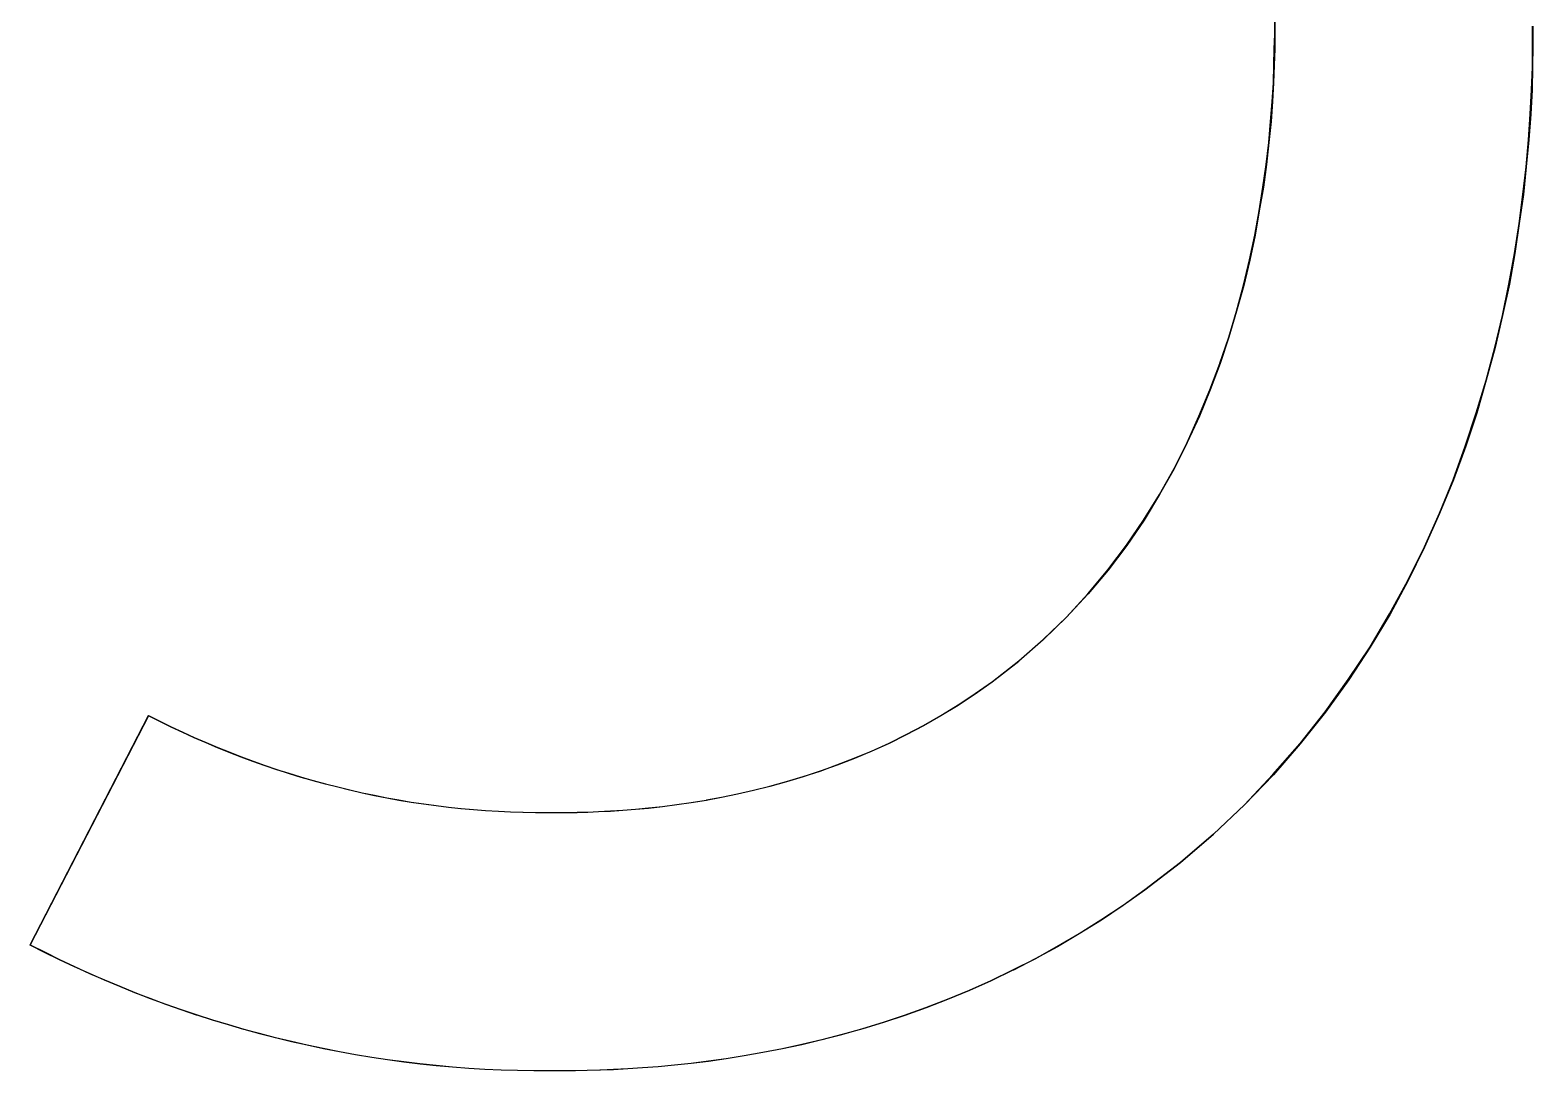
# Model space of a CAD drawing. Extents: x 22 to 393, y -205 to -25.
# Drawn here: x 355 to 358.312, y -47.778 to -45.485 of the extents above; entities that cross this region are included whole.
import ezdxf

# ---------------------------------------------------------------- set-up
doc = ezdxf.new("R2010")
doc.units = 0
doc.layers.add('BLACK', color=7, linetype='CONTINUOUS')

msp = doc.modelspace()

# ---------------------------------------------------------------- linework, layer by layer
at = {"layer": 'BLACK', "linetype": 'CONTINUOUS'}
for p, q in [((357.743, -45.4935), (357.743, -45.4641)), ((357.743, -45.4641), (357.743, -45.4935)), ((357.742, -45.5262), (357.743, -45.4935)), ((357.743, -45.4935), (357.743, -45.4935)), ((357.743, -45.4935), (357.743, -45.4935)), ((357.743, -45.4935), (357.743, -45.5262)), ((358.311, -45.5192), (358.311, -45.4757)), ((358.312, -45.4757), (358.312, -45.5192)), ((357.741, -45.5619), (357.742, -45.5262)), ((357.742, -45.5262), (357.742, -45.5262)), ((357.743, -45.5262), (357.742, -45.562)), ((357.743, -45.5262), (357.743, -45.5262)), ((358.312, -45.5192), (358.311, -45.5662)), ((358.311, -45.5662), (358.311, -45.5192)), ((358.311, -45.5192), (358.311, -45.5192)), ((358.312, -45.5192), (358.312, -45.5192)), ((357.74, -45.6007), (357.741, -45.562)), ((357.742, -45.562), (357.74, -45.6007)), ((357.741, -45.562), (357.741, -45.5619)), ((357.742, -45.562), (357.742, -45.562)), ((358.309, -45.6166), (358.311, -45.5662)), ((358.311, -45.5662), (358.31, -45.6166)), ((358.311, -45.5662), (358.311, -45.5662)), ((358.311, -45.5662), (358.311, -45.5662)), ((357.737, -45.6421), (357.74, -45.6007)), ((357.74, -45.6007), (357.738, -45.6421)), ((357.74, -45.6007), (357.74, -45.6007)), ((357.74, -45.6007), (357.74, -45.6007)), ((357.74, -45.6007), (357.74, -45.6007)), ((358.306, -45.6701), (358.309, -45.6166)), ((358.31, -45.6166), (358.307, -45.6701)), ((358.309, -45.6166), (358.309, -45.6166)), ((358.31, -45.6166), (358.31, -45.6166)), ((357.734, -45.6861), (357.737, -45.6421)), ((357.738, -45.6422), (357.735, -45.6861)), ((357.737, -45.6421), (357.737, -45.6421)), ((357.737, -45.6421), (357.737, -45.6421)), ((357.738, -45.6421), (357.738, -45.6422)), ((358.302, -45.7265), (358.306, -45.6701)), ((358.307, -45.6701), (358.303, -45.7265)), ((358.306, -45.6701), (358.306, -45.6701)), ((358.307, -45.6701), (358.307, -45.6701)), ((358.307, -45.6701), (358.307, -45.6701)), ((357.73, -45.7323), (357.734, -45.6861)), ((357.735, -45.6861), (357.73, -45.7324)), ((357.734, -45.6861), (357.734, -45.6861)), ((357.735, -45.6861), (357.735, -45.6861)), ((357.724, -45.7807), (357.73, -45.7323)), ((357.73, -45.7324), (357.725, -45.7807)), ((357.73, -45.7323), (357.73, -45.7323)), ((357.73, -45.7324), (357.73, -45.7324)), ((357.73, -45.7324), (357.73, -45.7324)), ((358.303, -45.7265), (358.297, -45.7856)), ((358.297, -45.7856), (358.302, -45.7265)), ((358.302, -45.7265), (358.302, -45.7265)), ((358.302, -45.7265), (358.302, -45.7265)), ((358.303, -45.7265), (358.303, -45.7265)), ((357.717, -45.8309), (357.724, -45.7807)), ((357.725, -45.7808), (357.718, -45.831)), ((357.724, -45.7807), (357.724, -45.7807)), ((357.725, -45.7807), (357.725, -45.7808)), ((357.725, -45.7808), (357.725, -45.7808)), ((358.29, -45.8471), (358.297, -45.7856)), ((358.297, -45.7856), (358.291, -45.8472)), ((358.297, -45.7856), (358.297, -45.7856)), ((358.297, -45.7856), (358.297, -45.7856)), ((358.297, -45.7856), (358.297, -45.7856)), ((357.709, -45.8829), (357.717, -45.8309)), ((357.718, -45.831), (357.709, -45.883)), ((357.717, -45.8309), (357.717, -45.8309)), ((357.717, -45.8309), (357.717, -45.8309)), ((357.718, -45.831), (357.718, -45.831)), ((357.718, -45.831), (357.718, -45.831)), ((358.282, -45.9108), (358.29, -45.8471)), ((358.291, -45.8472), (358.282, -45.9109)), ((358.29, -45.8471), (358.29, -45.8471)), ((358.291, -45.8472), (358.291, -45.8472)), ((358.291, -45.8472), (358.291, -45.8472)), ((357.699, -45.9363), (357.709, -45.8829)), ((357.709, -45.883), (357.7, -45.9365)), ((357.709, -45.8829), (357.709, -45.8829)), ((357.709, -45.883), (357.709, -45.883)), ((357.709, -45.883), (357.709, -45.883)), ((357.687, -45.9911), (357.699, -45.9363)), ((357.7, -45.9365), (357.688, -45.9912)), ((357.699, -45.9363), (357.699, -45.9363)), ((357.7, -45.9365), (357.7, -45.9365)), ((358.271, -45.9766), (358.282, -45.9108)), ((358.282, -45.9109), (358.272, -45.9767)), ((358.282, -45.9108), (358.282, -45.9108)), ((358.282, -45.9108), (358.282, -45.9108)), ((358.282, -45.9109), (358.282, -45.9109)), ((358.282, -45.9109), (358.282, -45.9109)), ((357.674, -46.0469), (357.687, -45.9911)), ((357.688, -45.9912), (357.675, -46.047)), ((357.687, -45.9911), (357.687, -45.9911)), ((357.687, -45.9911), (357.687, -45.9911)), ((357.688, -45.9912), (357.688, -45.9912)), ((358.259, -46.0442), (358.271, -45.9766)), ((358.272, -45.9767), (358.26, -46.0443)), ((358.271, -45.9766), (358.271, -45.9766)), ((358.272, -45.9767), (358.272, -45.9767)), ((358.272, -45.9767), (358.272, -45.9767)), ((357.659, -46.1036), (357.674, -46.0469)), ((357.675, -46.047), (357.659, -46.1037)), ((357.674, -46.0469), (357.674, -46.0469)), ((357.675, -46.047), (357.675, -46.047)), ((357.675, -46.047), (357.675, -46.047)), ((358.245, -46.1134), (358.259, -46.0442)), ((358.26, -46.0443), (358.245, -46.1135)), ((358.259, -46.0442), (358.259, -46.0442)), ((358.259, -46.0442), (358.259, -46.0442)), ((358.26, -46.0443), (358.26, -46.0443)), ((357.642, -46.1609), (357.659, -46.1036)), ((357.659, -46.1037), (357.642, -46.1611)), ((357.659, -46.1037), (357.659, -46.1037)), ((357.659, -46.1037), (357.659, -46.1037)), ((358.228, -46.1839), (358.245, -46.1134)), ((358.245, -46.1135), (358.229, -46.184)), ((358.245, -46.1135), (358.245, -46.1135)), ((357.622, -46.2187), (357.642, -46.1609)), ((357.642, -46.1611), (357.623, -46.219)), ((357.642, -46.1609), (357.642, -46.1609)), ((357.642, -46.1611), (357.642, -46.1611)), ((357.642, -46.1611), (357.642, -46.1611)), ((357.642, -46.1611), (357.642, -46.1611)), ((358.209, -46.2555), (358.228, -46.1839)), ((358.229, -46.184), (358.209, -46.2557)), ((358.228, -46.1839), (358.228, -46.1839)), ((358.229, -46.184), (358.229, -46.184)), ((358.229, -46.184), (358.229, -46.184)), ((357.6, -46.2768), (357.622, -46.2188)), ((357.623, -46.219), (357.601, -46.2771)), ((357.622, -46.2188), (357.622, -46.2187)), ((357.622, -46.2187), (357.622, -46.2187)), ((357.623, -46.219), (357.623, -46.219)), ((358.187, -46.3281), (358.209, -46.2555)), ((358.209, -46.2557), (358.188, -46.3283)), ((358.209, -46.2555), (358.209, -46.2555)), ((358.209, -46.2557), (358.209, -46.2557)), ((358.209, -46.2557), (358.209, -46.2557)), ((357.576, -46.335), (357.6, -46.2768)), ((357.601, -46.2771), (357.577, -46.3352)), ((357.601, -46.2771), (357.601, -46.2771)), ((357.601, -46.2771), (357.601, -46.2771)), ((357.601, -46.2771), (357.601, -46.2771)), ((358.163, -46.4014), (358.187, -46.3281)), ((358.188, -46.3283), (358.164, -46.4016)), ((358.187, -46.3281), (358.187, -46.3281)), ((358.188, -46.3283), (358.188, -46.3283)), ((357.55, -46.393), (357.576, -46.335)), ((357.577, -46.3352), (357.55, -46.3933)), ((357.576, -46.335), (357.576, -46.335)), ((357.577, -46.3352), (357.577, -46.3352)), ((357.577, -46.3352), (357.577, -46.3352)), ((357.577, -46.3352), (357.577, -46.3352)), ((357.521, -46.4506), (357.55, -46.393)), ((357.55, -46.3933), (357.521, -46.4509)), ((357.55, -46.3933), (357.55, -46.3933)), ((357.55, -46.3933), (357.55, -46.3933)), ((358.136, -46.4752), (358.163, -46.4014)), ((358.164, -46.4016), (358.137, -46.4754)), ((358.163, -46.4014), (358.163, -46.4014)), ((358.164, -46.4016), (358.164, -46.4016)), ((358.164, -46.4016), (358.164, -46.4016)), ((358.164, -46.4016), (358.164, -46.4016)), ((357.489, -46.5078), (357.521, -46.4507)), ((357.521, -46.4509), (357.489, -46.5081)), ((357.521, -46.4507), (357.521, -46.4506)), ((357.521, -46.4506), (357.521, -46.4506)), ((357.521, -46.4509), (357.521, -46.4509)), ((357.521, -46.4509), (357.521, -46.4509)), ((357.521, -46.4509), (357.521, -46.4509)), ((358.106, -46.5492), (358.136, -46.4752)), ((358.137, -46.4754), (358.106, -46.5494)), ((358.136, -46.4752), (358.136, -46.4752)), ((358.136, -46.4752), (358.136, -46.4752)), ((358.137, -46.4754), (358.137, -46.4754)), ((357.454, -46.5641), (357.489, -46.5078)), ((357.489, -46.5081), (357.455, -46.5644)), ((357.489, -46.5081), (357.489, -46.5081)), ((357.489, -46.5081), (357.489, -46.5081)), ((357.489, -46.5081), (357.489, -46.5081)), ((357.416, -46.6195), (357.454, -46.5641)), ((357.455, -46.5644), (357.417, -46.6198)), ((357.455, -46.5644), (357.455, -46.5644)), ((357.455, -46.5644), (357.455, -46.5644)), ((357.455, -46.5644), (357.455, -46.5644)), ((358.073, -46.6233), (358.106, -46.5492)), ((358.106, -46.5495), (358.073, -46.6235)), ((358.106, -46.5492), (358.106, -46.5492)), ((358.106, -46.5494), (358.106, -46.5495)), ((358.106, -46.5495), (358.106, -46.5495)), ((357.375, -46.6737), (357.416, -46.6195)), ((357.417, -46.6198), (357.376, -46.6741)), ((357.417, -46.6198), (357.417, -46.6198)), ((357.417, -46.6198), (357.417, -46.6198)), ((358.036, -46.6972), (358.073, -46.6233)), ((358.073, -46.6235), (358.037, -46.6975)), ((358.073, -46.6235), (358.073, -46.6235)), ((358.073, -46.6235), (358.073, -46.6235)), ((357.331, -46.7265), (357.375, -46.6737)), ((357.376, -46.6741), (357.332, -46.7269)), ((357.376, -46.6741), (357.376, -46.6741)), ((357.376, -46.6741), (357.376, -46.6741)), ((357.376, -46.6741), (357.376, -46.6741)), ((357.996, -46.7707), (358.036, -46.6972)), ((358.037, -46.6975), (357.997, -46.771)), ((358.037, -46.6975), (358.037, -46.6975)), ((358.037, -46.6975), (358.037, -46.6975)), ((358.037, -46.6975), (358.037, -46.6975)), ((357.284, -46.7778), (357.331, -46.7265)), ((357.332, -46.7269), (357.284, -46.7782)), ((357.331, -46.7265), (357.331, -46.7265)), ((357.332, -46.7269), (357.332, -46.7269)), ((357.332, -46.7269), (357.332, -46.7269)), ((357.332, -46.7269), (357.332, -46.7269)), ((357.233, -46.8273), (357.284, -46.7778)), ((357.284, -46.7782), (357.233, -46.8277)), ((357.284, -46.7782), (357.284, -46.7782)), ((357.284, -46.7782), (357.284, -46.7782)), ((357.284, -46.7782), (357.284, -46.7782)), ((357.953, -46.8436), (357.996, -46.7707)), ((357.997, -46.771), (357.953, -46.8439)), ((357.996, -46.7707), (357.996, -46.7707)), ((357.997, -46.771), (357.997, -46.771)), ((357.997, -46.771), (357.997, -46.771)), ((357.997, -46.771), (357.997, -46.771)), ((357.179, -46.8748), (357.233, -46.8273)), ((357.233, -46.8277), (357.179, -46.8752)), ((357.233, -46.8277), (357.233, -46.8277)), ((357.233, -46.8277), (357.233, -46.8277)), ((357.233, -46.8277), (357.233, -46.8277)), ((357.905, -46.9156), (357.953, -46.8436)), ((357.953, -46.8439), (357.906, -46.916)), ((357.953, -46.8436), (357.953, -46.8436)), ((357.953, -46.8439), (357.953, -46.8439)), ((357.953, -46.8439), (357.953, -46.8439)), ((357.12, -46.9201), (357.179, -46.8748)), ((357.179, -46.8752), (357.121, -46.9206)), ((357.179, -46.8752), (357.179, -46.8752)), ((357.179, -46.8752), (357.179, -46.8752)), ((357.179, -46.8752), (357.179, -46.8752)), ((357.083, -46.9467), (357.12, -46.9201)), ((357.121, -46.9206), (357.083, -46.9471)), ((357.121, -46.9206), (357.121, -46.9206)), ((357.121, -46.9206), (357.121, -46.9206)), ((357.121, -46.9206), (357.121, -46.9206)), ((357.854, -46.9866), (357.905, -46.9156)), ((357.906, -46.916), (357.855, -46.987)), ((357.905, -46.9156), (357.905, -46.9156)), ((357.905, -46.9156), (357.905, -46.9156)), ((357.906, -46.916), (357.906, -46.916)), ((357.906, -46.916), (357.906, -46.916)), ((357.906, -46.916), (357.906, -46.916)), ((357.045, -46.9716), (357.083, -46.9467)), ((357.083, -46.9472), (357.045, -46.9721)), ((357.083, -46.9471), (357.083, -46.9472)), ((355, -47.4999), (355.261, -46.9948)), ((355.261, -46.9953), (355, -47.4999)), ((355.261, -46.9947), (355.261, -46.9946)), ((355.261, -46.9946), (355.261, -46.9946)), ((355.261, -46.9946), (355.261, -46.9946)), ((355.261, -46.9946), (355.261, -46.9947)), ((355.261, -46.9948), (355.261, -46.9947)), ((355.261, -46.9947), (355.261, -46.9947)), ((355.261, -46.9947), (355.261, -46.9947)), ((355.261, -46.9947), (355.261, -46.9947)), ((355.261, -46.9947), (355.261, -46.9947)), ((355.261, -46.9947), (355.261, -46.9947)), ((355.261, -46.9947), (355.261, -46.9947)), ((355.261, -46.9947), (355.261, -46.9947)), ((355.261, -46.9947), (355.286, -47.0074)), ((355.261, -46.9948), (355.261, -46.9948)), ((355.286, -47.0079), (355.261, -46.9953)), ((356.969, -47.0165), (357.007, -46.9948)), ((357.007, -46.9954), (356.969, -47.0171)), ((357.007, -46.9948), (357.045, -46.9716)), ((357.045, -46.9721), (357.007, -46.9954)), ((357.007, -46.9948), (357.007, -46.9948)), ((357.007, -46.9948), (357.007, -46.9948)), ((357.007, -46.9954), (357.007, -46.9954)), ((357.007, -46.9954), (357.007, -46.9954)), ((357.007, -46.9954), (357.007, -46.9954)), ((357.045, -46.9716), (357.045, -46.9716)), ((357.045, -46.9721), (357.045, -46.9721)), ((357.045, -46.9721), (357.045, -46.9721)), ((357.799, -47.0564), (357.854, -46.9866)), ((357.855, -46.987), (357.799, -47.0567)), ((357.855, -46.987), (357.855, -46.987)), ((357.855, -46.987), (357.855, -46.987)), ((357.855, -46.987), (357.855, -46.987)), ((355.286, -47.0074), (355.311, -47.0197)), ((355.311, -47.0202), (355.286, -47.0079)), ((355.286, -47.0079), (355.286, -47.0079)), ((355.286, -47.0079), (355.286, -47.0079)), ((355.311, -47.0197), (355.337, -47.0316)), ((355.337, -47.0322), (355.311, -47.0202)), ((355.311, -47.0202), (355.311, -47.0202)), ((356.931, -47.0368), (356.969, -47.0166)), ((356.969, -47.0171), (356.931, -47.0373)), ((356.969, -47.0166), (356.969, -47.0165)), ((356.969, -47.0165), (356.969, -47.0165)), ((356.969, -47.0171), (356.969, -47.0171)), ((356.969, -47.0171), (356.969, -47.0171)), ((356.969, -47.0171), (356.969, -47.0171)), ((355.337, -47.0316), (355.337, -47.0316)), ((355.337, -47.0316), (355.362, -47.0432)), ((355.362, -47.0438), (355.337, -47.0322)), ((355.337, -47.0322), (355.337, -47.0322)), ((355.362, -47.0432), (355.362, -47.0432)), ((355.362, -47.0432), (355.388, -47.0544)), ((355.388, -47.055), (355.362, -47.0438)), ((355.362, -47.0438), (355.362, -47.0438)), ((355.388, -47.0544), (355.388, -47.0544)), ((355.388, -47.0544), (355.414, -47.0652)), ((355.413, -47.0658), (355.388, -47.055)), ((355.388, -47.055), (355.388, -47.055)), ((356.854, -47.0728), (356.893, -47.0555)), ((356.893, -47.056), (356.855, -47.0734)), ((356.893, -47.0555), (356.931, -47.0368)), ((356.931, -47.0373), (356.893, -47.056)), ((356.893, -47.056), (356.893, -47.056)), ((356.893, -47.056), (356.893, -47.056)), ((356.893, -47.056), (356.893, -47.056)), ((356.931, -47.0373), (356.931, -47.0373)), ((356.931, -47.0373), (356.931, -47.0373)), ((356.931, -47.0373), (356.931, -47.0373)), ((357.739, -47.1246), (357.799, -47.0564)), ((357.799, -47.0568), (357.74, -47.125)), ((357.799, -47.0567), (357.799, -47.0568)), ((357.799, -47.0568), (357.799, -47.0568)), ((357.799, -47.0568), (357.799, -47.0568)), ((355.439, -47.0762), (355.413, -47.0658)), ((355.413, -47.0658), (355.413, -47.0658)), ((355.413, -47.0658), (355.413, -47.0658)), ((355.414, -47.0652), (355.414, -47.0652)), ((355.414, -47.0652), (355.44, -47.0756)), ((355.465, -47.0863), (355.439, -47.0762)), ((355.439, -47.0762), (355.439, -47.0762)), ((355.44, -47.0756), (355.44, -47.0756)), ((355.44, -47.0756), (355.466, -47.0857)), ((355.491, -47.0959), (355.465, -47.0863)), ((355.465, -47.0863), (355.465, -47.0863)), ((355.465, -47.0863), (355.465, -47.0863)), ((355.466, -47.0857), (355.466, -47.0857)), ((355.466, -47.0857), (355.492, -47.0954)), ((355.518, -47.1052), (355.491, -47.0959)), ((355.491, -47.0959), (355.491, -47.0959)), ((355.491, -47.0959), (355.491, -47.0959)), ((355.492, -47.0954), (355.492, -47.0954)), ((355.492, -47.0954), (355.518, -47.1046)), ((356.778, -47.1035), (356.816, -47.0888)), ((356.817, -47.0894), (356.779, -47.1041)), ((356.816, -47.0888), (356.854, -47.0728)), ((356.816, -47.0888), (356.816, -47.0888)), ((356.816, -47.0888), (356.816, -47.0888)), ((356.855, -47.0734), (356.817, -47.0894)), ((356.817, -47.0894), (356.817, -47.0894)), ((356.854, -47.0728), (356.854, -47.0728)), ((356.855, -47.0734), (356.855, -47.0734)), ((356.855, -47.0734), (356.855, -47.0734)), ((355.518, -47.1046), (355.518, -47.1046)), ((355.518, -47.1046), (355.544, -47.1135)), ((355.544, -47.1141), (355.518, -47.1052)), ((355.518, -47.1052), (355.518, -47.1052)), ((355.544, -47.1135), (355.544, -47.1135)), ((355.544, -47.1135), (355.571, -47.122)), ((355.571, -47.1226), (355.544, -47.1141)), ((355.544, -47.1141), (355.544, -47.1141)), ((355.571, -47.122), (355.571, -47.122)), ((355.571, -47.122), (355.597, -47.1301)), ((355.597, -47.1307), (355.571, -47.1226)), ((355.571, -47.1226), (355.571, -47.1226)), ((356.667, -47.1403), (356.704, -47.1292)), ((356.704, -47.1292), (356.741, -47.117)), ((356.741, -47.1175), (356.704, -47.1298)), ((356.741, -47.117), (356.778, -47.1035)), ((356.779, -47.1041), (356.741, -47.1175)), ((356.741, -47.117), (356.741, -47.117)), ((356.741, -47.1175), (356.741, -47.1175)), ((356.741, -47.1175), (356.741, -47.1175)), ((356.778, -47.1035), (356.778, -47.1035)), ((356.779, -47.1041), (356.779, -47.1041)), ((356.779, -47.1041), (356.779, -47.1041)), ((357.676, -47.1911), (357.739, -47.1246)), ((357.74, -47.125), (357.676, -47.1916)), ((357.74, -47.125), (357.74, -47.125)), ((357.74, -47.125), (357.74, -47.125)), ((355.597, -47.1301), (355.597, -47.1301)), ((355.597, -47.1301), (355.597, -47.1301)), ((355.597, -47.1301), (355.624, -47.1379)), ((355.624, -47.1384), (355.597, -47.1307)), ((355.597, -47.1307), (355.597, -47.1307)), ((355.624, -47.1379), (355.624, -47.1379)), ((355.624, -47.1379), (355.624, -47.1379)), ((355.624, -47.1379), (355.651, -47.1452)), ((355.651, -47.1458), (355.624, -47.1384)), ((355.624, -47.1384), (355.624, -47.1384)), ((355.651, -47.1452), (355.651, -47.1452)), ((355.651, -47.1452), (355.678, -47.1521)), ((355.678, -47.1527), (355.651, -47.1458)), ((355.651, -47.1458), (355.651, -47.1458)), ((355.651, -47.1458), (355.651, -47.1458)), ((355.678, -47.1521), (355.678, -47.1521)), ((355.678, -47.1521), (355.705, -47.1586)), ((355.704, -47.1592), (355.678, -47.1527)), ((355.678, -47.1527), (355.678, -47.1527)), ((355.678, -47.1527), (355.678, -47.1527)), ((355.705, -47.1592), (355.704, -47.1592)), ((355.704, -47.1592), (355.704, -47.1592)), ((355.705, -47.1586), (355.705, -47.1586)), ((355.705, -47.1586), (355.705, -47.1586)), ((355.705, -47.1586), (355.732, -47.1648)), ((355.732, -47.1654), (355.705, -47.1592)), ((356.559, -47.1675), (356.594, -47.1594)), ((356.594, -47.16), (356.559, -47.168)), ((356.594, -47.1594), (356.63, -47.1504)), ((356.63, -47.151), (356.594, -47.16)), ((356.594, -47.1594), (356.594, -47.1594)), ((356.594, -47.16), (356.594, -47.16)), ((356.594, -47.16), (356.594, -47.16)), ((356.63, -47.1504), (356.667, -47.1403)), ((356.667, -47.1409), (356.63, -47.151)), ((356.63, -47.1504), (356.63, -47.1504)), ((356.63, -47.1504), (356.63, -47.1504)), ((356.63, -47.151), (356.63, -47.151)), ((356.63, -47.151), (356.63, -47.151)), ((356.704, -47.1298), (356.667, -47.1409)), ((356.667, -47.1409), (356.667, -47.1409)), ((356.667, -47.1409), (356.667, -47.1409)), ((356.704, -47.1298), (356.704, -47.1298)), ((356.704, -47.1298), (356.704, -47.1298)), ((355.732, -47.1648), (355.732, -47.1648)), ((355.732, -47.1648), (355.732, -47.1648)), ((355.732, -47.1648), (355.732, -47.1648)), ((355.732, -47.1648), (355.732, -47.1648)), ((355.732, -47.1648), (355.759, -47.1705)), ((355.759, -47.1711), (355.732, -47.1654)), ((355.732, -47.1654), (355.732, -47.1654)), ((355.759, -47.1705), (355.759, -47.1705)), ((355.759, -47.1705), (355.759, -47.1705)), ((355.759, -47.1705), (355.759, -47.1705)), ((355.759, -47.1705), (355.759, -47.1705)), ((355.759, -47.1705), (355.786, -47.1759)), ((355.786, -47.1764), (355.759, -47.1711)), ((355.759, -47.1711), (355.759, -47.1711)), ((355.786, -47.1759), (355.786, -47.1759)), ((355.786, -47.1759), (355.786, -47.1759)), ((355.786, -47.1759), (355.786, -47.1759)), ((355.786, -47.1759), (355.786, -47.1759)), ((355.786, -47.1759), (355.813, -47.1808)), ((355.813, -47.1814), (355.786, -47.1764)), ((355.786, -47.1764), (355.786, -47.1764)), ((355.786, -47.1764), (355.786, -47.1764)), ((355.813, -47.1808), (355.813, -47.1808)), ((355.813, -47.1808), (355.84, -47.1853)), ((355.84, -47.1859), (355.813, -47.1814)), ((355.813, -47.1814), (355.813, -47.1814)), ((355.84, -47.1853), (355.84, -47.1853)), ((355.84, -47.1853), (355.868, -47.1895)), ((355.867, -47.19), (355.84, -47.1859)), ((355.84, -47.1859), (355.84, -47.1859)), ((355.895, -47.1938), (355.867, -47.19)), ((355.867, -47.19), (355.867, -47.19)), ((355.868, -47.1895), (355.868, -47.1895)), ((355.868, -47.1895), (355.868, -47.1895)), ((355.868, -47.1895), (355.895, -47.1932)), ((355.895, -47.1932), (355.895, -47.1932)), ((355.895, -47.1932), (355.895, -47.1932)), ((355.895, -47.1932), (355.895, -47.1932)), ((355.895, -47.1932), (355.922, -47.1965)), ((355.922, -47.1971), (355.895, -47.1938)), ((355.895, -47.1938), (355.895, -47.1938)), ((355.895, -47.1938), (355.895, -47.1938)), ((356.363, -47.1984), (356.394, -47.195)), ((356.394, -47.1956), (356.363, -47.199)), ((356.394, -47.195), (356.425, -47.191)), ((356.425, -47.1916), (356.394, -47.1956)), ((356.394, -47.195), (356.394, -47.195)), ((356.394, -47.1956), (356.394, -47.1956)), ((356.425, -47.191), (356.457, -47.1863)), ((356.457, -47.1869), (356.425, -47.1916)), ((356.425, -47.191), (356.425, -47.191)), ((356.425, -47.1916), (356.425, -47.1916)), ((356.425, -47.1916), (356.425, -47.1916)), ((356.457, -47.1863), (356.49, -47.1809)), ((356.491, -47.1815), (356.457, -47.1869)), ((356.457, -47.1869), (356.457, -47.1869)), ((356.457, -47.1869), (356.457, -47.1869)), ((356.49, -47.1809), (356.524, -47.1746)), ((356.49, -47.1809), (356.49, -47.1809)), ((356.49, -47.1809), (356.49, -47.1809)), ((356.49, -47.1809), (356.49, -47.1809)), ((356.524, -47.1752), (356.491, -47.1814)), ((356.491, -47.1814), (356.491, -47.1815)), ((356.491, -47.1815), (356.491, -47.1815)), ((356.524, -47.1746), (356.559, -47.1675)), ((356.559, -47.168), (356.524, -47.1752)), ((356.524, -47.1746), (356.524, -47.1746)), ((356.524, -47.1752), (356.524, -47.1752)), ((356.524, -47.1752), (356.524, -47.1752)), ((356.559, -47.1675), (356.559, -47.1675)), ((356.559, -47.1675), (356.559, -47.1675)), ((356.559, -47.168), (356.559, -47.168)), ((357.608, -47.2557), (357.676, -47.1911)), ((357.676, -47.1916), (357.608, -47.2562)), ((357.676, -47.1916), (357.676, -47.1916)), ((357.676, -47.1916), (357.676, -47.1916)), ((357.676, -47.1916), (357.676, -47.1916)), ((355.922, -47.1965), (355.922, -47.1965)), ((355.922, -47.1965), (355.95, -47.1994)), ((355.949, -47.2), (355.922, -47.1971)), ((355.922, -47.1971), (355.922, -47.1971)), ((355.977, -47.2025), (355.949, -47.2)), ((355.949, -47.2), (355.949, -47.2)), ((355.949, -47.2), (355.949, -47.2)), ((355.95, -47.1994), (355.95, -47.1994)), ((355.95, -47.1994), (355.977, -47.2019)), ((355.977, -47.2019), (355.977, -47.2019)), ((355.977, -47.2019), (356.004, -47.204)), ((356.004, -47.2046), (355.977, -47.2025)), ((355.977, -47.2025), (355.977, -47.2025)), ((356.004, -47.204), (356.004, -47.204)), ((356.004, -47.204), (356.004, -47.204)), ((356.004, -47.204), (356.032, -47.2057)), ((356.032, -47.2063), (356.004, -47.2046)), ((356.004, -47.2046), (356.004, -47.2046)), ((356.032, -47.2057), (356.032, -47.2057)), ((356.032, -47.2057), (356.059, -47.2069)), ((356.059, -47.2075), (356.032, -47.2063)), ((356.032, -47.2063), (356.032, -47.2063)), ((356.059, -47.2069), (356.059, -47.2069)), ((356.059, -47.2069), (356.087, -47.2078)), ((356.086, -47.2084), (356.059, -47.2075)), ((356.059, -47.2075), (356.059, -47.2075)), ((356.114, -47.2088), (356.086, -47.2084)), ((356.086, -47.2084), (356.086, -47.2084)), ((356.087, -47.2078), (356.087, -47.2078)), ((356.087, -47.2078), (356.114, -47.2082)), ((356.114, -47.2082), (356.114, -47.2082)), ((356.114, -47.2082), (356.129, -47.2084)), ((356.129, -47.209), (356.114, -47.2088)), ((356.114, -47.2088), (356.114, -47.2088)), ((356.129, -47.2084), (356.129, -47.2084)), ((356.129, -47.2084), (356.146, -47.2085)), ((356.146, -47.2091), (356.129, -47.209)), ((356.129, -47.209), (356.129, -47.209)), ((356.146, -47.2085), (356.146, -47.2085)), ((356.146, -47.2085), (356.164, -47.2085)), ((356.164, -47.2091), (356.146, -47.2091)), ((356.146, -47.2091), (356.146, -47.2091)), ((356.164, -47.2085), (356.184, -47.2084)), ((356.184, -47.209), (356.164, -47.2091)), ((356.164, -47.2091), (356.164, -47.2091)), ((356.184, -47.2084), (356.206, -47.208)), ((356.206, -47.2086), (356.184, -47.209)), ((356.184, -47.209), (356.184, -47.209)), ((356.206, -47.208), (356.229, -47.2074)), ((356.229, -47.208), (356.206, -47.2086)), ((356.206, -47.2086), (356.206, -47.2086)), ((356.229, -47.2074), (356.253, -47.2064)), ((356.253, -47.207), (356.229, -47.208)), ((356.229, -47.2074), (356.229, -47.2074)), ((356.229, -47.208), (356.229, -47.208)), ((356.253, -47.2064), (356.279, -47.2051)), ((356.279, -47.2057), (356.253, -47.207)), ((356.253, -47.2064), (356.253, -47.2064)), ((356.253, -47.207), (356.253, -47.207)), ((356.279, -47.2051), (356.306, -47.2034)), ((356.306, -47.204), (356.279, -47.2057)), ((356.279, -47.2051), (356.279, -47.2051)), ((356.279, -47.2057), (356.279, -47.2057)), ((356.306, -47.2034), (356.334, -47.2011)), ((356.334, -47.2018), (356.306, -47.204)), ((356.306, -47.2034), (356.306, -47.2034)), ((356.306, -47.2034), (356.306, -47.2034)), ((356.306, -47.2034), (356.306, -47.2034)), ((356.306, -47.204), (356.306, -47.204)), ((356.334, -47.2011), (356.363, -47.1984)), ((356.363, -47.199), (356.334, -47.2018)), ((356.334, -47.2011), (356.334, -47.2011)), ((356.334, -47.2018), (356.334, -47.2018)), ((356.363, -47.1984), (356.363, -47.1984)), ((356.363, -47.199), (356.363, -47.199)), ((356.363, -47.199), (356.363, -47.199)), ((357.535, -47.3182), (357.608, -47.2557)), ((357.608, -47.2562), (357.535, -47.3186)), ((357.608, -47.2557), (357.608, -47.2557)), ((357.608, -47.2562), (357.608, -47.2562)), ((357.608, -47.2562), (357.608, -47.2562)), ((357.608, -47.2562), (357.608, -47.2562)), ((357.457, -47.3783), (357.535, -47.3182)), ((357.535, -47.3187), (357.457, -47.3787)), ((357.535, -47.3182), (357.535, -47.3182)), ((357.535, -47.3186), (357.535, -47.3187)), ((357.535, -47.3187), (357.535, -47.3187)), ((357.535, -47.3187), (357.535, -47.3187)), ((357.409, -47.4126), (357.457, -47.3783)), ((357.457, -47.3788), (357.409, -47.4131)), ((357.457, -47.3787), (357.457, -47.3788)), ((357.457, -47.3788), (357.457, -47.3788)), ((357.457, -47.3788), (357.457, -47.3788)), ((357.36, -47.4449), (357.409, -47.4126)), ((357.409, -47.4131), (357.361, -47.4454)), ((357.409, -47.4131), (357.409, -47.4131)), ((357.409, -47.4131), (357.409, -47.4131)), ((357.312, -47.4752), (357.36, -47.4449)), ((357.361, -47.4454), (357.312, -47.4758)), ((357.361, -47.4454), (357.361, -47.4454)), ((357.361, -47.4454), (357.361, -47.4454)), ((357.263, -47.5037), (357.312, -47.4752)), ((357.312, -47.4758), (357.264, -47.5042)), ((357.312, -47.4758), (357.312, -47.4758)), ((357.312, -47.4758), (357.312, -47.4758)), ((357.312, -47.4758), (357.312, -47.4758)), ((355, -47.5), (355, -47.4999)), ((355, -47.4999), (355, -47.4999)), ((355, -47.4999), (355.033, -47.5162)), ((355, -47.5001), (355, -47.5)), ((355, -47.5), (355, -47.5)), ((355, -47.5), (355, -47.5)), ((355, -47.5002), (355, -47.5001)), ((355, -47.5001), (355, -47.5001)), ((355, -47.5001), (355, -47.5001)), ((355, -47.5003), (355, -47.5002)), ((355, -47.5002), (355, -47.5002)), ((355, -47.5002), (355, -47.5002)), ((355.032, -47.5167), (355, -47.5003)), ((355, -47.5003), (355, -47.5003)), ((355, -47.5003), (355, -47.5003)), ((355.065, -47.5327), (355.032, -47.5167)), ((355.032, -47.5167), (355.032, -47.5167)), ((355.033, -47.5162), (355.033, -47.5162)), ((355.033, -47.5162), (355.033, -47.5162)), ((355.033, -47.5162), (355.033, -47.5162)), ((355.033, -47.5162), (355.033, -47.5162)), ((355.033, -47.5162), (355.065, -47.5322)), ((357.215, -47.5303), (357.263, -47.5037)), ((357.264, -47.5042), (357.215, -47.5308)), ((357.263, -47.5037), (357.263, -47.5037)), ((357.264, -47.5042), (357.264, -47.5042)), ((357.264, -47.5042), (357.264, -47.5042)), ((357.264, -47.5042), (357.264, -47.5042)), ((355.065, -47.5322), (355.098, -47.5477)), ((355.098, -47.5482), (355.065, -47.5327)), ((355.065, -47.5327), (355.065, -47.5327)), ((355.098, -47.5477), (355.098, -47.5477)), ((355.098, -47.5477), (355.131, -47.5627)), ((355.131, -47.5632), (355.098, -47.5482)), ((355.098, -47.5482), (355.098, -47.5482)), ((357.118, -47.5782), (357.166, -47.5551)), ((357.166, -47.5557), (357.118, -47.5788)), ((357.166, -47.5551), (357.215, -47.5303)), ((357.166, -47.5551), (357.166, -47.5551)), ((357.167, -47.5557), (357.166, -47.5557)), ((357.215, -47.5308), (357.167, -47.5557)), ((357.167, -47.5557), (357.167, -47.5557)), ((357.215, -47.5308), (357.215, -47.5308)), ((357.215, -47.5308), (357.215, -47.5308)), ((355.131, -47.5627), (355.131, -47.5627)), ((355.131, -47.5627), (355.164, -47.5772)), ((355.164, -47.5777), (355.131, -47.5632)), ((355.131, -47.5632), (355.131, -47.5632)), ((355.164, -47.5772), (355.164, -47.5772)), ((355.164, -47.5772), (355.198, -47.5912)), ((355.164, -47.5778), (355.164, -47.5777)), ((355.198, -47.5918), (355.164, -47.5778)), ((355.198, -47.5912), (355.198, -47.5912)), ((355.198, -47.5912), (355.198, -47.5912)), ((355.198, -47.5912), (355.198, -47.5912)), ((355.198, -47.5912), (355.198, -47.5912)), ((355.198, -47.5912), (355.231, -47.6047)), ((355.231, -47.6053), (355.198, -47.5918)), ((355.198, -47.5918), (355.198, -47.5918)), ((357.07, -47.5997), (357.118, -47.5782)), ((357.118, -47.5788), (357.07, -47.6002)), ((357.118, -47.5782), (357.118, -47.5782)), ((357.118, -47.5788), (357.118, -47.5788)), ((357.118, -47.5788), (357.118, -47.5788)), ((357.118, -47.5788), (357.118, -47.5788)), ((355.231, -47.6047), (355.231, -47.6047)), ((355.231, -47.6047), (355.265, -47.6178)), ((355.265, -47.6183), (355.231, -47.6053)), ((355.231, -47.6053), (355.231, -47.6053)), ((355.231, -47.6053), (355.231, -47.6053)), ((355.265, -47.6178), (355.265, -47.6178)), ((355.265, -47.6178), (355.299, -47.6303)), ((355.299, -47.6309), (355.265, -47.6183)), ((355.265, -47.6183), (355.265, -47.6183)), ((356.974, -47.6379), (357.022, -47.6195)), ((357.022, -47.6201), (356.975, -47.6384)), ((357.022, -47.6195), (357.07, -47.5997)), ((357.07, -47.6002), (357.022, -47.6201)), ((357.022, -47.6195), (357.022, -47.6195)), ((357.022, -47.6201), (357.022, -47.6201)), ((357.022, -47.6201), (357.022, -47.6201)), ((357.07, -47.6002), (357.07, -47.6002)), ((357.07, -47.6002), (357.07, -47.6002)), ((355.299, -47.6303), (355.299, -47.6303)), ((355.299, -47.6303), (355.333, -47.6424)), ((355.333, -47.6429), (355.299, -47.6309)), ((355.299, -47.6309), (355.299, -47.6309)), ((355.333, -47.6424), (355.333, -47.6424)), ((355.333, -47.6424), (355.368, -47.6539)), ((355.367, -47.6545), (355.333, -47.6429)), ((355.333, -47.6429), (355.333, -47.6429)), ((355.368, -47.6545), (355.367, -47.6545)), ((355.368, -47.6539), (355.368, -47.6539)), ((355.368, -47.6539), (355.402, -47.6649)), ((355.402, -47.6655), (355.368, -47.6545)), ((356.881, -47.6702), (356.927, -47.6547)), ((356.928, -47.6553), (356.881, -47.6708)), ((356.927, -47.6547), (356.974, -47.6379)), ((356.927, -47.6547), (356.927, -47.6547)), ((356.975, -47.6384), (356.928, -47.6553)), ((356.928, -47.6553), (356.928, -47.6553)), ((356.928, -47.6553), (356.928, -47.6553)), ((356.928, -47.6553), (356.928, -47.6553)), ((356.974, -47.6379), (356.974, -47.6379)), ((356.975, -47.6384), (356.975, -47.6384)), ((356.975, -47.6384), (356.975, -47.6384)), ((356.975, -47.6384), (356.975, -47.6384)), ((355.402, -47.6649), (355.402, -47.6649)), ((355.402, -47.6649), (355.437, -47.6754)), ((355.437, -47.676), (355.402, -47.6655)), ((355.402, -47.6655), (355.402, -47.6655)), ((355.437, -47.6754), (355.437, -47.6754)), ((355.437, -47.6754), (355.471, -47.6855)), ((355.471, -47.686), (355.437, -47.676)), ((355.437, -47.676), (355.437, -47.676)), ((355.471, -47.6855), (355.471, -47.6855)), ((355.471, -47.6855), (355.471, -47.6855)), ((355.471, -47.6855), (355.506, -47.695)), ((355.506, -47.6955), (355.471, -47.686)), ((355.471, -47.686), (355.471, -47.686)), ((355.471, -47.686), (355.471, -47.686)), ((356.789, -47.6971), (356.835, -47.6843)), ((356.835, -47.6849), (356.79, -47.6977)), ((356.835, -47.6843), (356.881, -47.6702)), ((356.881, -47.6708), (356.835, -47.6849)), ((356.835, -47.6843), (356.835, -47.6843)), ((356.835, -47.6849), (356.835, -47.6849)), ((356.881, -47.6708), (356.881, -47.6708)), ((355.506, -47.695), (355.506, -47.695)), ((355.506, -47.695), (355.506, -47.695)), ((355.506, -47.695), (355.541, -47.704)), ((355.541, -47.7045), (355.506, -47.6955)), ((355.506, -47.6955), (355.506, -47.6955)), ((355.541, -47.704), (355.576, -47.7124)), ((355.576, -47.713), (355.541, -47.7045)), ((355.541, -47.7045), (355.541, -47.7045)), ((355.541, -47.7045), (355.541, -47.7045)), ((355.576, -47.7124), (355.611, -47.7204)), ((355.611, -47.721), (355.576, -47.713)), ((355.576, -47.713), (355.576, -47.713)), ((355.611, -47.7204), (355.611, -47.7204)), ((355.611, -47.7204), (355.611, -47.7204)), ((355.611, -47.7204), (355.647, -47.7279)), ((355.646, -47.7284), (355.611, -47.721)), ((355.611, -47.721), (355.611, -47.721)), ((356.658, -47.7284), (356.701, -47.7191)), ((356.701, -47.7197), (356.658, -47.729)), ((356.701, -47.7191), (356.745, -47.7087)), ((356.745, -47.7092), (356.701, -47.7197)), ((356.701, -47.7191), (356.701, -47.7191)), ((356.701, -47.7197), (356.701, -47.7197)), ((356.745, -47.7087), (356.789, -47.6971)), ((356.79, -47.6977), (356.745, -47.7092)), ((356.745, -47.7087), (356.745, -47.7087)), ((356.745, -47.7087), (356.745, -47.7087)), ((356.745, -47.7092), (356.745, -47.7092)), ((356.789, -47.6971), (356.789, -47.6971)), ((356.79, -47.6977), (356.79, -47.6977)), ((356.79, -47.6977), (356.79, -47.6977)), ((355.682, -47.7354), (355.646, -47.7284)), ((355.646, -47.7284), (355.646, -47.7284)), ((355.646, -47.7284), (355.646, -47.7284)), ((355.647, -47.7279), (355.647, -47.7279)), ((355.647, -47.7279), (355.647, -47.7279)), ((355.647, -47.7279), (355.647, -47.7279)), ((355.647, -47.7279), (355.647, -47.7279)), ((355.647, -47.7279), (355.682, -47.7348)), ((355.682, -47.7348), (355.717, -47.7412)), ((355.717, -47.7418), (355.682, -47.7354)), ((355.682, -47.7354), (355.682, -47.7354)), ((355.717, -47.7412), (355.717, -47.7412)), ((355.717, -47.7412), (355.753, -47.7471)), ((355.753, -47.7477), (355.717, -47.7418)), ((355.717, -47.7418), (355.717, -47.7418)), ((355.753, -47.7471), (355.753, -47.7471)), ((355.753, -47.7471), (355.788, -47.7524)), ((355.788, -47.753), (355.753, -47.7477)), ((355.753, -47.7477), (355.753, -47.7477)), ((355.753, -47.7477), (355.753, -47.7477)), ((355.788, -47.7524), (355.788, -47.7524)), ((355.788, -47.7524), (355.788, -47.7524)), ((355.788, -47.7524), (355.824, -47.7573)), ((355.824, -47.7579), (355.788, -47.753)), ((355.788, -47.753), (355.788, -47.753)), ((355.824, -47.7573), (355.824, -47.7573)), ((355.824, -47.7573), (355.824, -47.7573)), ((355.824, -47.7573), (355.824, -47.7573)), ((355.824, -47.7573), (355.86, -47.7616)), ((355.859, -47.7622), (355.824, -47.7579)), ((355.824, -47.7579), (355.824, -47.7579)), ((355.824, -47.7579), (355.824, -47.7579)), ((356.457, -47.7605), (356.495, -47.7558)), ((356.495, -47.7564), (356.457, -47.7611)), ((356.495, -47.7558), (356.534, -47.7503)), ((356.534, -47.7509), (356.495, -47.7564)), ((356.495, -47.7558), (356.495, -47.7558)), ((356.495, -47.7564), (356.495, -47.7564)), ((356.495, -47.7564), (356.495, -47.7564)), ((356.534, -47.7503), (356.574, -47.7439)), ((356.574, -47.7445), (356.534, -47.7509)), ((356.534, -47.7503), (356.534, -47.7503)), ((356.534, -47.7503), (356.534, -47.7503)), ((356.534, -47.7509), (356.534, -47.7509)), ((356.534, -47.7509), (356.534, -47.7509)), ((356.574, -47.7439), (356.615, -47.7366)), ((356.615, -47.7372), (356.574, -47.7445)), ((356.574, -47.7439), (356.574, -47.7439)), ((356.574, -47.7439), (356.574, -47.7439)), ((356.574, -47.7445), (356.574, -47.7445)), ((356.574, -47.7445), (356.574, -47.7445)), ((356.615, -47.7366), (356.658, -47.7284)), ((356.658, -47.729), (356.615, -47.7372)), ((356.615, -47.7366), (356.615, -47.7366)), ((356.615, -47.7366), (356.615, -47.7366)), ((356.615, -47.7372), (356.615, -47.7372)), ((356.615, -47.7372), (356.615, -47.7372)), ((356.658, -47.7284), (356.658, -47.7284)), ((356.658, -47.729), (356.658, -47.729)), ((356.658, -47.729), (356.658, -47.729)), ((355.895, -47.766), (355.859, -47.7622)), ((355.859, -47.7622), (355.859, -47.7622)), ((355.86, -47.7616), (355.86, -47.7616)), ((355.86, -47.7616), (355.895, -47.7654)), ((355.895, -47.7654), (355.895, -47.7654)), ((355.895, -47.7654), (355.931, -47.7686)), ((355.931, -47.7692), (355.895, -47.766)), ((355.895, -47.766), (355.895, -47.766)), ((355.895, -47.766), (355.895, -47.766)), ((355.931, -47.7686), (355.931, -47.7686)), ((355.931, -47.7686), (355.967, -47.7713)), ((355.967, -47.7719), (355.931, -47.7692)), ((355.931, -47.7692), (355.931, -47.7692)), ((355.967, -47.7713), (355.967, -47.7713)), ((355.967, -47.7713), (355.967, -47.7713)), ((355.967, -47.7713), (356.002, -47.7735)), ((356.002, -47.7741), (355.967, -47.7719)), ((355.967, -47.7719), (355.967, -47.7719)), ((356.002, -47.7735), (356.002, -47.7735)), ((356.002, -47.7735), (356.038, -47.7751)), ((356.038, -47.7757), (356.002, -47.7741)), ((356.002, -47.7741), (356.002, -47.7741)), ((356.002, -47.7741), (356.002, -47.7741)), ((356.038, -47.7751), (356.038, -47.7751)), ((356.038, -47.7751), (356.074, -47.7762)), ((356.074, -47.7768), (356.038, -47.7757)), ((356.038, -47.7757), (356.038, -47.7757)), ((356.074, -47.7762), (356.074, -47.7762)), ((356.074, -47.7762), (356.11, -47.7768)), ((356.11, -47.7774), (356.074, -47.7768)), ((356.074, -47.7768), (356.074, -47.7768)), ((356.11, -47.7768), (356.11, -47.7768)), ((356.11, -47.7768), (356.111, -47.7768)), ((356.111, -47.7774), (356.11, -47.7774)), ((356.11, -47.7774), (356.11, -47.7774)), ((356.111, -47.7768), (356.111, -47.7768)), ((356.111, -47.7768), (356.112, -47.7768)), ((356.112, -47.7774), (356.111, -47.7774)), ((356.111, -47.7774), (356.111, -47.7774)), ((356.112, -47.7768), (356.112, -47.7768)), ((356.112, -47.7768), (356.113, -47.7768)), ((356.113, -47.7774), (356.112, -47.7774)), ((356.112, -47.7774), (356.112, -47.7774)), ((356.113, -47.7768), (356.113, -47.7768)), ((356.113, -47.7768), (356.115, -47.7768)), ((356.115, -47.7774), (356.113, -47.7774)), ((356.113, -47.7774), (356.113, -47.7774)), ((356.115, -47.7768), (356.115, -47.7768)), ((356.115, -47.7768), (356.116, -47.7768)), ((356.116, -47.7774), (356.115, -47.7774)), ((356.115, -47.7774), (356.115, -47.7774)), ((356.116, -47.7768), (356.116, -47.7768)), ((356.116, -47.7768), (356.117, -47.7768)), ((356.117, -47.7774), (356.116, -47.7774)), ((356.116, -47.7774), (356.116, -47.7774)), ((356.117, -47.7768), (356.117, -47.7768)), ((356.117, -47.7768), (356.119, -47.7768)), ((356.119, -47.7774), (356.117, -47.7774)), ((356.117, -47.7774), (356.117, -47.7774)), ((356.119, -47.7768), (356.119, -47.7768)), ((356.119, -47.7768), (356.12, -47.7769)), ((356.12, -47.7775), (356.119, -47.7774)), ((356.119, -47.7774), (356.119, -47.7774)), ((356.12, -47.7769), (356.12, -47.7769)), ((356.12, -47.7769), (356.121, -47.7769)), ((356.121, -47.7775), (356.12, -47.7775)), ((356.12, -47.7775), (356.12, -47.7775)), ((356.121, -47.7769), (356.121, -47.7769)), ((356.121, -47.7769), (356.123, -47.7769)), ((356.123, -47.7775), (356.121, -47.7775)), ((356.121, -47.7775), (356.121, -47.7775)), ((356.123, -47.7769), (356.123, -47.7769)), ((356.123, -47.7769), (356.124, -47.7769)), ((356.124, -47.7775), (356.123, -47.7775)), ((356.123, -47.7775), (356.123, -47.7775)), ((356.124, -47.7769), (356.124, -47.7769)), ((356.124, -47.7769), (356.125, -47.7769)), ((356.125, -47.7775), (356.124, -47.7775)), ((356.124, -47.7775), (356.124, -47.7775)), ((356.125, -47.7769), (356.125, -47.7769)), ((356.125, -47.7769), (356.127, -47.7769)), ((356.127, -47.7775), (356.125, -47.7775)), ((356.125, -47.7775), (356.125, -47.7775)), ((356.127, -47.7769), (356.127, -47.7769)), ((356.127, -47.7769), (356.128, -47.7769)), ((356.128, -47.7775), (356.127, -47.7775)), ((356.127, -47.7775), (356.127, -47.7775)), ((356.128, -47.7769), (356.128, -47.7769)), ((356.128, -47.7769), (356.129, -47.7769)), ((356.129, -47.7775), (356.128, -47.7775)), ((356.128, -47.7775), (356.128, -47.7775)), ((356.129, -47.7769), (356.129, -47.7769)), ((356.129, -47.7769), (356.131, -47.7769)), ((356.131, -47.7775), (356.129, -47.7775)), ((356.129, -47.7775), (356.129, -47.7775)), ((356.131, -47.7769), (356.131, -47.7769)), ((356.131, -47.7769), (356.132, -47.7769)), ((356.132, -47.7775), (356.131, -47.7775)), ((356.131, -47.7775), (356.131, -47.7775)), ((356.132, -47.7769), (356.132, -47.7769)), ((356.132, -47.7769), (356.134, -47.7769)), ((356.134, -47.7775), (356.132, -47.7775)), ((356.132, -47.7775), (356.132, -47.7775)), ((356.134, -47.7769), (356.134, -47.7769)), ((356.134, -47.7769), (356.135, -47.7769)), ((356.135, -47.7775), (356.134, -47.7775)), ((356.134, -47.7775), (356.134, -47.7775)), ((356.135, -47.7769), (356.135, -47.7769)), ((356.135, -47.7769), (356.137, -47.777)), ((356.137, -47.7776), (356.135, -47.7775)), ((356.135, -47.7775), (356.135, -47.7775)), ((356.137, -47.777), (356.137, -47.777)), ((356.137, -47.777), (356.138, -47.777)), ((356.138, -47.7776), (356.137, -47.7776)), ((356.137, -47.7776), (356.137, -47.7776)), ((356.138, -47.777), (356.138, -47.777)), ((356.138, -47.777), (356.14, -47.777)), ((356.14, -47.7776), (356.138, -47.7776)), ((356.138, -47.7776), (356.138, -47.7776)), ((356.14, -47.777), (356.14, -47.777)), ((356.14, -47.777), (356.141, -47.777)), ((356.141, -47.7776), (356.14, -47.7776)), ((356.14, -47.7776), (356.14, -47.7776)), ((356.141, -47.777), (356.141, -47.777)), ((356.141, -47.777), (356.143, -47.777)), ((356.143, -47.7776), (356.141, -47.7776)), ((356.141, -47.7776), (356.141, -47.7776)), ((356.143, -47.777), (356.143, -47.777)), ((356.143, -47.777), (356.144, -47.777)), ((356.144, -47.7776), (356.143, -47.7776)), ((356.143, -47.7776), (356.143, -47.7776)), ((356.144, -47.777), (356.144, -47.777)), ((356.144, -47.777), (356.146, -47.777)), ((356.146, -47.7776), (356.144, -47.7776)), ((356.144, -47.7776), (356.144, -47.7776)), ((356.146, -47.777), (356.146, -47.777)), ((356.146, -47.777), (356.147, -47.777)), ((356.147, -47.7776), (356.146, -47.7776)), ((356.146, -47.7776), (356.146, -47.7776)), ((356.147, -47.777), (356.147, -47.777)), ((356.147, -47.777), (356.149, -47.777)), ((356.149, -47.7776), (356.147, -47.7776)), ((356.147, -47.7776), (356.147, -47.7776)), ((356.149, -47.777), (356.149, -47.777)), ((356.149, -47.777), (356.15, -47.777)), ((356.15, -47.7776), (356.149, -47.7776)), ((356.149, -47.7776), (356.149, -47.7776)), ((356.15, -47.777), (356.15, -47.777)), ((356.15, -47.777), (356.152, -47.777)), ((356.152, -47.7776), (356.15, -47.7776)), ((356.15, -47.7776), (356.15, -47.7776)), ((356.152, -47.777), (356.152, -47.777)), ((356.152, -47.777), (356.153, -47.777)), ((356.153, -47.7776), (356.152, -47.7776)), ((356.152, -47.7776), (356.152, -47.7776)), ((356.153, -47.777), (356.153, -47.777)), ((356.153, -47.777), (356.155, -47.777)), ((356.155, -47.7776), (356.153, -47.7776)), ((356.153, -47.7776), (356.153, -47.7776)), ((356.155, -47.777), (356.178, -47.7769)), ((356.178, -47.7775), (356.155, -47.7776)), ((356.155, -47.7776), (356.155, -47.7776)), ((356.178, -47.7769), (356.202, -47.7767)), ((356.202, -47.7773), (356.178, -47.7775)), ((356.178, -47.7775), (356.178, -47.7775)), ((356.202, -47.7767), (356.228, -47.7761)), ((356.228, -47.7768), (356.202, -47.7773)), ((356.202, -47.7773), (356.202, -47.7773)), ((356.228, -47.7761), (356.256, -47.7753)), ((356.257, -47.7759), (356.228, -47.7768)), ((356.228, -47.7768), (356.228, -47.7768)), ((356.256, -47.7753), (356.286, -47.7741)), ((356.256, -47.7753), (356.256, -47.7753)), ((356.286, -47.7747), (356.257, -47.7759)), ((356.257, -47.7759), (356.257, -47.7759)), ((356.286, -47.7741), (356.317, -47.7725)), ((356.317, -47.7731), (356.286, -47.7747)), ((356.286, -47.7741), (356.286, -47.7741)), ((356.286, -47.7747), (356.286, -47.7747)), ((356.317, -47.7725), (356.35, -47.7704)), ((356.35, -47.771), (356.317, -47.7731)), ((356.317, -47.7725), (356.317, -47.7725)), ((356.317, -47.7731), (356.317, -47.7731)), ((356.35, -47.7704), (356.384, -47.7677)), ((356.384, -47.7683), (356.35, -47.771)), ((356.35, -47.7704), (356.35, -47.7704)), ((356.35, -47.7704), (356.35, -47.7704)), ((356.35, -47.7704), (356.35, -47.7704)), ((356.35, -47.771), (356.35, -47.771)), ((356.384, -47.7677), (356.42, -47.7644)), ((356.42, -47.765), (356.384, -47.7683)), ((356.384, -47.7677), (356.384, -47.7677)), ((356.384, -47.7683), (356.384, -47.7683)), ((356.42, -47.7644), (356.457, -47.7605)), ((356.457, -47.7611), (356.42, -47.765)), ((356.42, -47.7644), (356.42, -47.7644)), ((356.42, -47.765), (356.42, -47.765)), ((356.457, -47.7605), (356.457, -47.7605)), ((356.457, -47.7611), (356.457, -47.7611))]:
    msp.add_line(p, q, dxfattribs=at)

doc.saveas('drawing.dxf')
